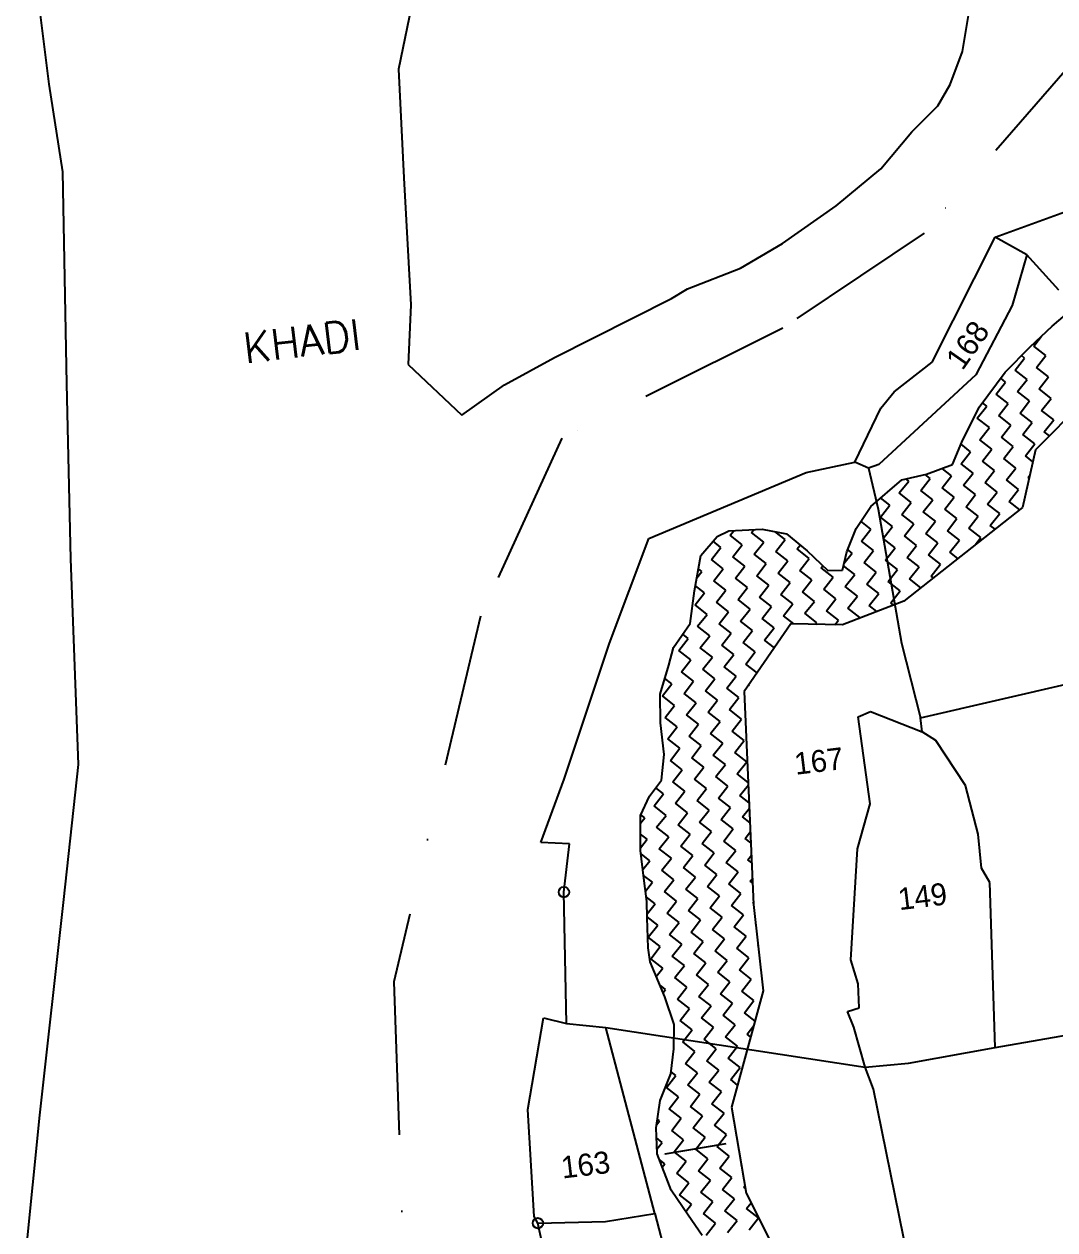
# Model space of a CAD drawing. Header units: metres. Extents: x 334876 to 338439, y 1782233 to 1785611.
# Drawn here: x 335338 to 336193, y 1783192 to 1784193 of the extents above; entities that cross this region are included whole.
import ezdxf
from ezdxf.enums import TextEntityAlignment as Align

# ---------------------------------------------------------------- set-up
doc = ezdxf.new("R2010")
doc.units = ezdxf.units.M
doc.header["$MEASUREMENT"] = 0
doc.linetypes.add('DASHDOT', pattern=[25.4, 12.7, -6.35, 0, -6.35])
for name, color, linetype in [('POLY_HATCH', 12, 'Continuous'), ('POLY_PARCEL', 6, 'Continuous'), ('POLY_WATER', 4, 'Continuous'), ('SYM_ARROW', 1, 'Continuous'), ('TEXT_MAPOUT', 7, 'Continuous'), ('TEXT_PARCEL', 7, 'Continuous'), ('V_BOUND_STREAM_LINE', 7, 'DASHDOT')]:
    doc.layers.add(name, color=color, linetype=linetype)
doc.styles.get("Standard").update_dxf_attribs({"font": 'simplex.shx'})
doc.styles.add('TEXT_MAP', font='', dxfattribs={"height": 0.35})
doc.styles.get('TEXT_MAP').set_extended_font_data('Kruti Dev 050')

msp = doc.modelspace()

# ---------------------------------------------------------------- linework, layer by layer
for centre in [(335785.6, 1783472.6), (335764, 1783198)]:
    msp.add_circle(centre, 4.32)
at = {"layer": 'POLY_HATCH'}
for p, q in [((336190.6, 1783942), (336227.5, 1783973.6)), ((336172.3, 1783924.8), (336190.6, 1783942)), ((336151.7, 1783904), (336172.3, 1783924.8)), ((336268.1, 1783931.9), (336176.8, 1783839.4)), ((336130.1, 1783875), (336151.7, 1783904)), ((336115.8, 1783845.9), (336130.1, 1783875)), ((336107.8, 1783827.3), (336115.8, 1783845.9)), ((336176.8, 1783839.4), (336166.1, 1783791.7)), ((336086.4, 1783819.3), (336107.8, 1783827.3)), ((336040.1, 1783792.6), (336065.9, 1783814.7)), ((336065.9, 1783814.7), (336086.4, 1783819.3)), ((336028.1, 1783774.2), (336040.1, 1783792.6)), ((336166.1, 1783791.7), (336067.6, 1783714)), ((335922.4, 1783772.2), (335950.1, 1783773.6)), ((335950.1, 1783773.6), (335970.2, 1783769.9)), ((336020.2, 1783754.9), (336028.1, 1783774.2)), ((335899.1, 1783751.8), (335912.8, 1783767.7)), ((335912.8, 1783767.7), (335922.4, 1783772.2)), ((335970.2, 1783769.9), (335987.5, 1783755.7)), ((335987.5, 1783755.7), (336004.4, 1783739.5)), ((336016.6, 1783739.6), (336020.2, 1783754.9)), ((335893.8, 1783722.4), (335899.1, 1783751.8)), ((336004.4, 1783739.5), (336016.6, 1783739.6)), ((335890.3, 1783695.5), (335893.8, 1783722.4)), ((336067.6, 1783714), (336016.7, 1783694.2)), ((335876.4, 1783675.6), (335890.3, 1783695.5)), ((335973.9, 1783695.1), (335935.2, 1783638.9)), ((336016.7, 1783694.2), (335973.9, 1783695.1)), ((335872.7, 1783660.9), (335876.4, 1783675.6)), ((335865.5, 1783636.9), (335872.7, 1783660.9)), ((335865.6, 1783613), (335865.5, 1783636.9)), ((335935.2, 1783638.9), (335942.9, 1783462.3)), ((335868.8, 1783586.9), (335865.6, 1783613)), ((335866.6, 1783565.6), (335868.8, 1783586.9)), ((335856.7, 1783552.2), (335866.6, 1783565.6)), ((335849.1, 1783536.1), (335856.7, 1783552.2)), ((335849.2, 1783507), (335849.1, 1783536.1)), ((335852, 1783484.3), (335849.2, 1783507)), ((335854.3, 1783464.9), (335852, 1783484.3)), ((335854.6, 1783451.4), (335854.3, 1783464.9)), ((335942.9, 1783462.3), (335950.9, 1783390.7)), ((335855.6, 1783426.4), (335854.6, 1783451.4)), ((335857, 1783414.7), (335855.6, 1783426.4)), ((335869.4, 1783385.7), (335857, 1783414.7)), ((335876.9, 1783362.9), (335869.4, 1783385.7)), ((335950.9, 1783390.7), (335924.7, 1783294.2)), ((335876.7, 1783342.5), (335876.9, 1783362.9)), ((335874.4, 1783321.9), (335876.7, 1783342.5)), ((335865.5, 1783299.8), (335874.4, 1783321.9)), ((335862.2, 1783277), (335865.5, 1783299.8)), ((335924.7, 1783294.2), (335936.7, 1783223)), ((335862.8, 1783255.4), (335862.2, 1783277)), ((335874.6, 1783225.3), (335862.8, 1783255.4)), ((335888.7, 1783204.6), (335874.6, 1783225.3)), ((335936.7, 1783223), (336005.5, 1783087.1)), ((335900.2, 1783187.7), (335888.7, 1783204.6))]:
    msp.add_line(p, q, dxfattribs=at)
at = {"layer": 'POLY_HATCH', "linetype": 'Continuous'}
for p, q in [((336175.4, 1783925.6), (336181.9, 1783933.9)), ((336185.4, 1783917.8), (336175.4, 1783925.6)), ((336159.8, 1783905.6), (336167.6, 1783915.6)), ((336167.6, 1783915.6), (336165.1, 1783917.6)), ((336177.6, 1783907.8), (336185.4, 1783917.8)), ((336169.8, 1783897.8), (336159.8, 1783905.6)), ((336187.6, 1783900), (336177.6, 1783907.8)), ((336144.1, 1783885.7), (336152, 1783895.6)), ((336152, 1783895.6), (336147.9, 1783898.9)), ((336161.9, 1783887.8), (336169.8, 1783897.8)), ((336179.7, 1783890), (336187.6, 1783900)), ((336154.1, 1783877.8), (336144.1, 1783885.7)), ((336171.9, 1783880), (336161.9, 1783887.8)), ((336189.7, 1783882.2), (336179.7, 1783890)), ((336128.5, 1783865.7), (336136.3, 1783875.7)), ((336136.3, 1783875.7), (336132.7, 1783878.5)), ((336146.3, 1783867.9), (336154.1, 1783877.8)), ((336164.1, 1783870), (336171.9, 1783880)), ((336181.9, 1783872.2), (336189.7, 1783882.2)), ((336138.5, 1783857.9), (336128.5, 1783865.7)), ((336156.3, 1783860), (336146.3, 1783867.9)), ((336174.1, 1783862.2), (336164.1, 1783870)), ((336191.9, 1783864.4), (336181.9, 1783872.2)), ((336184.1, 1783854.4), (336191.9, 1783864.4)), ((336120.7, 1783855.7), (336120.6, 1783855.8)), ((336120.6, 1783855.6), (336120.7, 1783855.7)), ((336130.7, 1783847.9), (336138.5, 1783857.9)), ((336148.5, 1783850.1), (336156.3, 1783860)), ((336166.3, 1783852.2), (336174.1, 1783862.2)), ((336188.3, 1783851), (336184.1, 1783854.4)), ((336122.8, 1783837.9), (336115, 1783844.1)), ((336140.6, 1783840.1), (336130.7, 1783847.9)), ((336158.4, 1783842.2), (336148.5, 1783850.1)), ((336176.2, 1783844.4), (336166.3, 1783852.2)), ((336168.4, 1783834.4), (336176.2, 1783844.4)), ((336115, 1783827.9), (336122.8, 1783837.9)), ((336132.8, 1783830.1), (336140.6, 1783840.1)), ((336150.6, 1783832.3), (336158.4, 1783842.2)), ((336174.6, 1783829.6), (336168.4, 1783834.4)), ((336107.2, 1783818), (336099.3, 1783824.1)), ((336125, 1783820.1), (336115, 1783827.9)), ((336142.8, 1783822.3), (336132.8, 1783830.1)), ((336160.6, 1783824.4), (336150.6, 1783832.3)), ((336152.8, 1783814.5), (336160.6, 1783824.4)), ((336063.8, 1783803.7), (336071.6, 1783813.6)), ((336071.6, 1783813.6), (336069.2, 1783815.5)), ((336081.6, 1783805.8), (336089.4, 1783815.8)), ((336089.4, 1783815.8), (336085.3, 1783819)), ((336099.4, 1783808), (336107.2, 1783818)), ((336117.2, 1783810.1), (336125, 1783820.1)), ((336135, 1783812.3), (336142.8, 1783822.3)), ((336162.8, 1783806.6), (336152.8, 1783814.5)), ((336170.6, 1783816.6), (336172.1, 1783818.6)), ((336171.5, 1783815.9), (336170.6, 1783816.6)), ((336073.7, 1783795.8), (336063.8, 1783803.7)), ((336091.5, 1783798), (336081.6, 1783805.8)), ((336109.3, 1783800.2), (336099.4, 1783808)), ((336127.1, 1783802.3), (336117.2, 1783810.1)), ((336145, 1783804.5), (336135, 1783812.3)), ((336137.1, 1783794.5), (336145, 1783804.5)), ((336154.9, 1783796.7), (336162.8, 1783806.6)), ((336048.1, 1783783.7), (336055.9, 1783793.7)), ((336055.9, 1783793.7), (336048.3, 1783799.7)), ((336065.9, 1783785.9), (336073.7, 1783795.8)), ((336083.7, 1783788), (336091.5, 1783798)), ((336101.5, 1783790.2), (336109.3, 1783800.2)), ((336119.3, 1783792.3), (336127.1, 1783802.3)), ((336147.1, 1783786.7), (336137.1, 1783794.5)), ((336163.7, 1783789.8), (336154.9, 1783796.7)), ((336058.1, 1783775.9), (336048.1, 1783783.7)), ((336075.9, 1783778), (336065.9, 1783785.9)), ((336093.7, 1783780.2), (336083.7, 1783788)), ((336111.5, 1783782.4), (336101.5, 1783790.2)), ((336129.3, 1783784.5), (336119.3, 1783792.3)), ((336121.5, 1783774.5), (336129.3, 1783784.5)), ((336139.3, 1783776.7), (336147.1, 1783786.7)), ((335941.3, 1783770.8), (335943.2, 1783773.2)), ((336040.3, 1783773.7), (336032, 1783780.2)), ((336032.5, 1783763.7), (336040.3, 1783773.7)), ((336050.3, 1783765.9), (336058.1, 1783775.9)), ((336068.1, 1783768.1), (336075.9, 1783778)), ((336085.9, 1783770.2), (336093.7, 1783780.2)), ((336103.7, 1783772.4), (336111.5, 1783782.4)), ((336131.5, 1783766.7), (336121.5, 1783774.5)), ((336143.2, 1783773.6), (336139.3, 1783776.7)), ((335915.7, 1783758.6), (335909.3, 1783763.6)), ((335923.5, 1783768.6), (335926.5, 1783772.4)), ((335933.5, 1783760.8), (335923.5, 1783768.6)), ((335951.3, 1783762.9), (335941.3, 1783770.8)), ((335969.1, 1783765.1), (335960.8, 1783771.6)), ((335961.3, 1783755.1), (335969.1, 1783765.1)), ((336042.5, 1783755.9), (336032.5, 1783763.7)), ((336060.3, 1783758.1), (336050.3, 1783765.9)), ((336078.1, 1783760.2), (336068.1, 1783768.1)), ((336095.9, 1783762.4), (336085.9, 1783770.2)), ((336113.7, 1783764.6), (336103.7, 1783772.4)), ((336105.8, 1783754.6), (336113.7, 1783764.6)), ((336126.7, 1783760.6), (336131.5, 1783766.7)), ((335907.9, 1783748.6), (335915.7, 1783758.6)), ((335925.7, 1783750.8), (335933.5, 1783760.8)), ((335943.5, 1783753), (335951.3, 1783762.9)), ((335971.2, 1783747.3), (335961.3, 1783755.1)), ((335979.1, 1783757.3), (335981.6, 1783760.5)), ((335989, 1783749.4), (335979.1, 1783757.3)), ((336017.9, 1783745.2), (336024.6, 1783753.8)), ((336024.6, 1783753.8), (336020.9, 1783756.7)), ((336034.6, 1783745.9), (336042.5, 1783755.9)), ((336052.4, 1783748.1), (336060.3, 1783758.1)), ((336070.2, 1783750.3), (336078.1, 1783760.2)), ((336088, 1783752.4), (336095.9, 1783762.4)), ((336112.5, 1783749.4), (336105.8, 1783754.6)), ((335917.8, 1783740.8), (335907.9, 1783748.6)), ((335935.6, 1783743), (335925.7, 1783750.8)), ((335953.4, 1783745.1), (335943.5, 1783753)), ((335945.6, 1783735.1), (335953.4, 1783745.1)), ((335963.4, 1783737.3), (335971.2, 1783747.3)), ((335981.2, 1783739.5), (335989, 1783749.4)), ((335999, 1783741.6), (336000.4, 1783743.4)), ((336026.8, 1783736), (336017.5, 1783743.3)), ((336044.6, 1783738.1), (336034.6, 1783745.9)), ((336062.4, 1783740.3), (336052.4, 1783748.1)), ((336080.2, 1783742.4), (336070.2, 1783750.3)), ((336098, 1783744.6), (336088, 1783752.4)), ((336090.2, 1783734.6), (336098, 1783744.6)), ((335895.7, 1783733.2), (335900, 1783738.7)), ((335900, 1783738.7), (335897.1, 1783740.9)), ((335910, 1783730.8), (335917.8, 1783740.8)), ((335927.8, 1783733), (335935.6, 1783743)), ((335955.6, 1783727.3), (335945.6, 1783735.1)), ((335973.4, 1783729.5), (335963.4, 1783737.3)), ((335991.2, 1783731.6), (335981.2, 1783739.5)), ((336009, 1783733.8), (335999, 1783741.6)), ((336001.2, 1783723.8), (336009, 1783733.8)), ((336019, 1783726), (336026.8, 1783736)), ((336036.8, 1783728.1), (336044.6, 1783738.1)), ((336054.6, 1783730.3), (336062.4, 1783740.3)), ((336072.4, 1783732.5), (336080.2, 1783742.4)), ((336092, 1783733.2), (336090.2, 1783734.6)), ((335902.2, 1783720.9), (335894.6, 1783726.8)), ((335920, 1783723), (335910, 1783730.8)), ((335937.8, 1783725.2), (335927.8, 1783733)), ((335930, 1783715.2), (335937.8, 1783725.2)), ((335947.8, 1783717.3), (335955.6, 1783727.3)), ((335965.6, 1783719.5), (335973.4, 1783729.5)), ((335983.4, 1783721.7), (335991.2, 1783731.6)), ((336011.2, 1783716), (336001.2, 1783723.8)), ((336029, 1783718.2), (336019, 1783726)), ((336046.8, 1783720.3), (336036.8, 1783728.1)), ((336064.6, 1783722.5), (336054.6, 1783730.3)), ((336081.7, 1783725.1), (336072.4, 1783732.5)), ((335894.4, 1783710.9), (335902.2, 1783720.9)), ((335912.2, 1783713), (335920, 1783723)), ((335940, 1783707.4), (335930, 1783715.2)), ((335957.8, 1783709.5), (335947.8, 1783717.3)), ((335975.6, 1783711.7), (335965.6, 1783719.5)), ((335993.4, 1783713.8), (335983.4, 1783721.7)), ((335985.5, 1783703.9), (335993.4, 1783713.8)), ((336003.3, 1783706), (336011.2, 1783716)), ((336021.1, 1783708.2), (336029, 1783718.2)), ((336038.9, 1783710.3), (336046.8, 1783720.3)), ((336056.7, 1783712.5), (336064.6, 1783722.5)), ((335904.3, 1783703), (335894.4, 1783710.9)), ((335922.1, 1783705.2), (335912.2, 1783713)), ((335914.3, 1783695.2), (335922.1, 1783705.2)), ((335932.1, 1783697.4), (335940, 1783707.4)), ((335949.9, 1783699.5), (335957.8, 1783709.5)), ((335967.7, 1783701.7), (335975.6, 1783711.7)), ((335995.5, 1783696), (335985.5, 1783703.9)), ((336013.3, 1783698.2), (336003.3, 1783706)), ((336031.1, 1783700.4), (336021.1, 1783708.2)), ((336045.3, 1783705.3), (336038.9, 1783710.3)), ((336059.1, 1783710.7), (336056.7, 1783712.5)), ((335896.5, 1783693.1), (335904.3, 1783703)), ((335924.3, 1783687.4), (335914.3, 1783695.2)), ((335942.1, 1783689.6), (335932.1, 1783697.4)), ((335959.9, 1783691.7), (335949.9, 1783699.5)), ((335976.2, 1783695.1), (335967.7, 1783701.7)), ((335994.5, 1783694.7), (335995.5, 1783696)), ((336010.3, 1783694.4), (336013.3, 1783698.2)), ((336030.5, 1783699.6), (336031.1, 1783700.4)), ((335880.9, 1783673.1), (335888.7, 1783683.1)), ((335888.7, 1783683.1), (335884.1, 1783686.7)), ((335906.5, 1783685.2), (335896.5, 1783693.1)), ((335898.7, 1783675.3), (335906.5, 1783685.2)), ((335916.5, 1783677.4), (335924.3, 1783687.4)), ((335934.3, 1783679.6), (335942.1, 1783689.6)), ((335952.1, 1783681.7), (335959.9, 1783691.7)), ((335890.9, 1783665.3), (335880.9, 1783673.1)), ((335908.7, 1783667.4), (335898.7, 1783675.3)), ((335926.5, 1783669.6), (335916.5, 1783677.4)), ((335944.3, 1783671.8), (335934.3, 1783679.6)), ((335960.3, 1783675.3), (335952.1, 1783681.7)), ((335883, 1783655.3), (335890.9, 1783665.3)), ((335900.8, 1783657.5), (335908.7, 1783667.4)), ((335918.6, 1783659.6), (335926.5, 1783669.6)), ((335936.4, 1783661.8), (335944.3, 1783671.8)), ((335893, 1783647.5), (335883, 1783655.3)), ((335910.8, 1783649.6), (335900.8, 1783657.5)), ((335928.6, 1783651.8), (335918.6, 1783659.6)), ((335945.9, 1783654.4), (335936.4, 1783661.8)), ((335867.4, 1783635.3), (335875.2, 1783645.3)), ((335875.2, 1783645.3), (335869.4, 1783649.9)), ((335885.2, 1783637.5), (335893, 1783647.5)), ((335903, 1783639.7), (335910.8, 1783649.6)), ((335920.8, 1783641.8), (335928.6, 1783651.8)), ((335938.6, 1783644), (335939.2, 1783644.8)), ((335938.7, 1783643.9), (335938.6, 1783644)), ((335877.4, 1783627.5), (335867.4, 1783635.3)), ((335895.2, 1783629.7), (335885.2, 1783637.5)), ((335913, 1783631.8), (335903, 1783639.7)), ((335930.8, 1783634), (335920.8, 1783641.8)), ((335923, 1783624), (335930.8, 1783634)), ((335869.6, 1783617.5), (335877.4, 1783627.5)), ((335887.4, 1783619.7), (335895.2, 1783629.7)), ((335905.2, 1783621.9), (335913, 1783631.8)), ((335932.9, 1783616.2), (335923, 1783624)), ((335879.5, 1783609.7), (335869.6, 1783617.5)), ((335897.3, 1783611.9), (335887.4, 1783619.7)), ((335915.1, 1783614), (335905.2, 1783621.9)), ((335907.3, 1783604.1), (335915.1, 1783614)), ((335925.1, 1783606.2), (335932.9, 1783616.2)), ((335871.7, 1783599.7), (335879.5, 1783609.7)), ((335889.5, 1783601.9), (335897.3, 1783611.9)), ((335917.3, 1783596.2), (335907.3, 1783604.1)), ((335935.1, 1783598.4), (335925.1, 1783606.2)), ((335881.7, 1783591.9), (335871.7, 1783599.7)), ((335899.5, 1783594.1), (335889.5, 1783601.9)), ((335891.7, 1783584.1), (335899.5, 1783594.1)), ((335909.5, 1783586.3), (335917.3, 1783596.2)), ((335927.3, 1783588.4), (335935.1, 1783598.4)), ((335873.9, 1783581.9), (335881.7, 1783591.9)), ((335901.7, 1783576.3), (335891.7, 1783584.1)), ((335919.5, 1783578.4), (335909.5, 1783586.3)), ((335937.3, 1783580.6), (335927.3, 1783588.4)), ((335883.8, 1783574.1), (335873.9, 1783581.9)), ((335876, 1783564.1), (335883.8, 1783574.1)), ((335893.8, 1783566.3), (335901.7, 1783576.3)), ((335911.6, 1783568.4), (335919.5, 1783578.4)), ((335929.4, 1783570.6), (335937.3, 1783580.6)), ((335886, 1783556.3), (335876, 1783564.1)), ((335903.8, 1783558.5), (335893.8, 1783566.3)), ((335921.6, 1783560.6), (335911.6, 1783568.4)), ((335938.5, 1783563.5), (335929.4, 1783570.6)), ((335860.4, 1783544.2), (335868.2, 1783554.2)), ((335868.2, 1783554.2), (335861.8, 1783559.1)), ((335878.2, 1783546.3), (335886, 1783556.3)), ((335896, 1783548.5), (335903.8, 1783558.5)), ((335913.8, 1783550.6), (335921.6, 1783560.6)), ((335931.6, 1783552.8), (335938.6, 1783561.7)), ((335870.4, 1783536.3), (335860.4, 1783544.2)), ((335888.2, 1783538.5), (335878.2, 1783546.3)), ((335906, 1783540.7), (335896, 1783548.5)), ((335923.8, 1783542.8), (335913.8, 1783550.6)), ((335939.2, 1783546.8), (335931.6, 1783552.8)), ((335849.1, 1783529.8), (335852.6, 1783534.2)), ((335852.6, 1783534.2), (335849.4, 1783536.7)), ((335862.5, 1783526.4), (335870.4, 1783536.3)), ((335880.3, 1783528.5), (335888.2, 1783538.5)), ((335898.1, 1783530.7), (335906, 1783540.7)), ((335915.9, 1783532.8), (335923.8, 1783542.8)), ((335933.8, 1783535), (335939.4, 1783542.2)), ((335940, 1783530.1), (335933.8, 1783535)), ((335872.5, 1783518.5), (335862.5, 1783526.4)), ((335890.3, 1783520.7), (335880.3, 1783528.5)), ((335908.1, 1783522.9), (335898.1, 1783530.7)), ((335925.9, 1783525), (335915.9, 1783532.8)), ((335918.1, 1783515), (335925.9, 1783525)), ((335854.7, 1783516.4), (335849.2, 1783520.7)), ((335849.2, 1783509.4), (335854.7, 1783516.4)), ((335864.7, 1783508.6), (335872.5, 1783518.5)), ((335882.5, 1783510.7), (335890.3, 1783520.7)), ((335900.3, 1783512.9), (335908.1, 1783522.9)), ((335928.1, 1783507.2), (335918.1, 1783515)), ((335935.9, 1783517.2), (335940.3, 1783522.8)), ((335940.7, 1783513.4), (335935.9, 1783517.2)), ((335856.9, 1783498.6), (335849.6, 1783504.3)), ((335874.7, 1783500.7), (335864.7, 1783508.6)), ((335892.5, 1783502.9), (335882.5, 1783510.7)), ((335910.3, 1783505.1), (335900.3, 1783512.9)), ((335902.5, 1783495.1), (335910.3, 1783505.1)), ((335920.3, 1783497.2), (335928.1, 1783507.2)), ((335938.1, 1783499.4), (335941.1, 1783503.3)), ((335851.1, 1783491.3), (335856.9, 1783498.6)), ((335866.9, 1783490.8), (335874.7, 1783500.7)), ((335884.7, 1783492.9), (335892.5, 1783502.9)), ((335912.4, 1783487.3), (335902.5, 1783495.1)), ((335930.2, 1783489.4), (335920.3, 1783497.2)), ((335941.4, 1783496.8), (335938.1, 1783499.4)), ((335859, 1783480.8), (335851.7, 1783486.5)), ((335876.8, 1783482.9), (335866.9, 1783490.8)), ((335894.6, 1783485.1), (335884.7, 1783492.9)), ((335886.8, 1783475.1), (335894.6, 1783485.1)), ((335904.6, 1783477.3), (335912.4, 1783487.3)), ((335922.4, 1783479.4), (335930.2, 1783489.4)), ((335940.2, 1783481.6), (335942, 1783483.8)), ((335853.3, 1783473.5), (335859, 1783480.8)), ((335869, 1783473), (335876.8, 1783482.9)), ((335896.8, 1783467.3), (335886.8, 1783475.1)), ((335914.6, 1783469.5), (335904.6, 1783477.3)), ((335932.4, 1783471.6), (335922.4, 1783479.4)), ((335942.2, 1783480.1), (335940.2, 1783481.6)), ((335861.2, 1783463), (335853.9, 1783468.7)), ((335879, 1783465.1), (335869, 1783473)), ((335871.2, 1783455.2), (335879, 1783465.1)), ((335889, 1783457.3), (335896.8, 1783467.3)), ((335906.8, 1783459.5), (335914.6, 1783469.5)), ((335924.6, 1783461.6), (335932.4, 1783471.6)), ((335942.4, 1783463.8), (335942.8, 1783464.4)), ((335942.9, 1783463.4), (335942.4, 1783463.8)), ((335854.6, 1783454.5), (335861.2, 1783463)), ((335881.2, 1783447.3), (335871.2, 1783455.2)), ((335899, 1783449.5), (335889, 1783457.3)), ((335916.8, 1783451.7), (335906.8, 1783459.5)), ((335934.6, 1783453.8), (335924.6, 1783461.6)), ((335926.7, 1783443.8), (335934.6, 1783453.8)), ((335863.4, 1783445.2), (335854.6, 1783452)), ((335855.5, 1783435.2), (335863.4, 1783445.2)), ((335873.3, 1783437.4), (335881.2, 1783447.3)), ((335891.1, 1783439.5), (335899, 1783449.5)), ((335908.9, 1783441.7), (335916.8, 1783451.7)), ((335936.7, 1783436), (335926.7, 1783443.8)), ((335944.5, 1783446), (335944.7, 1783446.2)), ((335944.8, 1783445.8), (335944.5, 1783446)), ((335865.5, 1783427.4), (335855.5, 1783435.2)), ((335883.3, 1783429.5), (335873.3, 1783437.4)), ((335901.1, 1783431.7), (335891.1, 1783439.5)), ((335918.9, 1783433.8), (335908.9, 1783441.7)), ((335911.1, 1783423.9), (335918.9, 1783433.8)), ((335928.9, 1783426), (335936.7, 1783436)), ((335857.7, 1783417.4), (335865.5, 1783427.4)), ((335875.5, 1783419.6), (335883.3, 1783429.5)), ((335893.3, 1783421.7), (335901.1, 1783431.7)), ((335921.1, 1783416), (335911.1, 1783423.9)), ((335938.9, 1783418.2), (335928.9, 1783426)), ((335946.7, 1783428.2), (335946.7, 1783428.2)), ((335946.8, 1783428.1), (335946.7, 1783428.2)), ((335867.7, 1783409.6), (335857.7, 1783417.4)), ((335885.5, 1783411.7), (335875.5, 1783419.6)), ((335903.3, 1783413.9), (335893.3, 1783421.7)), ((335895.5, 1783403.9), (335903.3, 1783413.9)), ((335913.3, 1783406.1), (335921.1, 1783416)), ((335931.1, 1783408.2), (335938.9, 1783418.2)), ((335862.2, 1783402.6), (335867.7, 1783409.6)), ((335877.6, 1783401.7), (335885.5, 1783411.7)), ((335905.4, 1783396.1), (335895.5, 1783403.9)), ((335923.2, 1783398.2), (335913.3, 1783406.1)), ((335941, 1783400.4), (335931.1, 1783408.2)), ((335869.8, 1783391.8), (335865.3, 1783395.3)), ((335887.6, 1783393.9), (335877.6, 1783401.7)), ((335879.8, 1783383.9), (335887.6, 1783393.9)), ((335897.6, 1783386.1), (335905.4, 1783396.1)), ((335915.4, 1783388.3), (335923.2, 1783398.2)), ((335933.2, 1783390.4), (335941, 1783400.4)), ((335867.9, 1783389.3), (335869.8, 1783391.8)), ((335889.8, 1783376.1), (335879.8, 1783383.9)), ((335907.6, 1783378.3), (335897.6, 1783386.1)), ((335925.4, 1783380.4), (335915.4, 1783388.3)), ((335943.2, 1783382.6), (335933.2, 1783390.4)), ((335882, 1783366.1), (335889.8, 1783376.1)), ((335899.8, 1783368.3), (335907.6, 1783378.3)), ((335917.6, 1783370.5), (335925.4, 1783380.4)), ((335935.4, 1783372.6), (335943.2, 1783382.6)), ((335891.9, 1783358.3), (335882, 1783366.1)), ((335909.7, 1783360.5), (335899.8, 1783368.3)), ((335927.6, 1783362.6), (335917.6, 1783370.5)), ((335944.2, 1783365.7), (335935.4, 1783372.6)), ((335884.1, 1783348.3), (335891.9, 1783358.3)), ((335901.9, 1783350.5), (335909.7, 1783360.5)), ((335919.7, 1783352.7), (335927.6, 1783362.6)), ((335937.5, 1783354.8), (335943.1, 1783362)), ((335940.6, 1783352.4), (335937.5, 1783354.8)), ((335894.1, 1783340.5), (335884.1, 1783348.3)), ((335911.9, 1783342.7), (335901.9, 1783350.5)), ((335929.7, 1783344.8), (335919.7, 1783352.7)), ((335921.9, 1783334.9), (335929.7, 1783344.8)), ((335876.2, 1783338.2), (335876.3, 1783338.4)), ((335876.3, 1783338.4), (335876.2, 1783338.4)), ((335886.3, 1783330.5), (335894.1, 1783340.5)), ((335904.1, 1783332.7), (335911.9, 1783342.7)), ((335931.9, 1783327), (335921.9, 1783334.9)), ((335878.5, 1783320.6), (335874.6, 1783323.6)), ((335896.3, 1783322.7), (335886.3, 1783330.5)), ((335914.1, 1783324.9), (335904.1, 1783332.7)), ((335906.2, 1783314.9), (335914.1, 1783324.9)), ((335924, 1783317.1), (335931.9, 1783327)), ((335870.6, 1783310.6), (335878.5, 1783320.6)), ((335888.4, 1783312.7), (335896.3, 1783322.7)), ((335916.2, 1783307.1), (335906.2, 1783314.9)), ((335929.7, 1783312.6), (335924, 1783317.1)), ((335880.6, 1783302.8), (335870.6, 1783310.6)), ((335898.4, 1783304.9), (335888.4, 1783312.7)), ((335890.6, 1783294.9), (335898.4, 1783304.9)), ((335908.4, 1783297.1), (335916.2, 1783307.1)), ((335872.8, 1783292.8), (335880.6, 1783302.8)), ((335900.6, 1783287.1), (335890.6, 1783294.9)), ((335918.4, 1783289.3), (335908.4, 1783297.1)), ((335865, 1783282.8), (335863.2, 1783284.2)), ((335882.8, 1783285), (335872.8, 1783292.8)), ((335875, 1783275), (335882.8, 1783285)), ((335892.8, 1783277.1), (335900.6, 1783287.1)), ((335910.6, 1783279.3), (335918.4, 1783289.3)), ((335862.6, 1783279.8), (335865, 1783282.8)), ((335884.9, 1783267.1), (335875, 1783275)), ((335902.7, 1783269.3), (335892.8, 1783277.1)), ((335920.5, 1783271.5), (335910.6, 1783279.3)), ((335867.1, 1783265), (335862.4, 1783268.7)), ((335862.7, 1783259.3), (335867.1, 1783265)), ((335877.1, 1783257.2), (335884.9, 1783267.1)), ((335894.9, 1783259.3), (335902.7, 1783269.3)), ((335912.7, 1783261.5), (335920.5, 1783271.5)), ((335887.1, 1783249.3), (335877.1, 1783257.2)), ((335904.9, 1783251.5), (335894.9, 1783259.3)), ((335922.7, 1783253.7), (335912.7, 1783261.5)), ((335914.9, 1783243.7), (335922.7, 1783253.7)), ((335869.3, 1783247.2), (335864.5, 1783250.9)), ((335867.1, 1783244.4), (335869.3, 1783247.2)), ((335879.3, 1783239.4), (335887.1, 1783249.3)), ((335897.1, 1783241.5), (335904.9, 1783251.5)), ((335924.9, 1783235.9), (335914.9, 1783243.7)), ((335932.7, 1783245.8), (335932.8, 1783246)), ((335932.9, 1783245.7), (335932.7, 1783245.8)), ((335889.3, 1783231.5), (335879.3, 1783239.4)), ((335907.1, 1783233.7), (335897.1, 1783241.5)), ((335899.2, 1783223.7), (335907.1, 1783233.7)), ((335917, 1783225.9), (335924.9, 1783235.9)), ((335881.4, 1783221.6), (335889.3, 1783231.5)), ((335909.2, 1783215.9), (335899.2, 1783223.7)), ((335927, 1783218.1), (335917, 1783225.9)), ((335934.8, 1783228), (335935.7, 1783229.1)), ((335936, 1783227.1), (335934.8, 1783228)), ((335891.4, 1783213.7), (335881.4, 1783221.6)), ((335886.6, 1783207.6), (335891.4, 1783213.7)), ((335901.4, 1783205.9), (335909.2, 1783215.9)), ((335919.2, 1783208.1), (335927, 1783218.1)), ((335937, 1783210.2), (335940.8, 1783215)), ((335911.4, 1783198.1), (335901.4, 1783205.9)), ((335929.2, 1783200.3), (335919.2, 1783208.1)), ((335947, 1783202.4), (335937, 1783210.2)), ((335903.5, 1783188.1), (335911.4, 1783198.1)), ((335921.4, 1783190.3), (335929.2, 1783200.3)), ((335939.2, 1783192.4), (335947, 1783202.4))]:
    msp.add_line(p, q, dxfattribs=at)
at = {"layer": 'POLY_PARCEL'}
for p, q in [((336169.6, 1784001.2), (336143.2, 1784015.9)), ((336169.6, 1784001.2), (336157.5, 1783959.3)), ((336196.1, 1783971.8), (336169.6, 1784001.2)), ((336157.5, 1783959.3), (336127.2, 1783901.8)), ((336127.2, 1783901.8), (336046.9, 1783827.4)), ((336038.2, 1783824.3), (336026.9, 1783829.3)), ((336046.9, 1783827.4), (336038.2, 1783824.3)), ((336038.2, 1783824.3), (336046.4, 1783790.2)), ((336046.4, 1783790.2), (336065.7, 1783679.2)), ((336065.7, 1783679.2), (336081.3, 1783617.1)), ((336081.3, 1783617.1), (336209.3, 1783646.7)), ((336029.6, 1783618.1), (336039.9, 1783622.3)), ((336039.5, 1783545.9), (336029.6, 1783618.1)), ((336039.9, 1783622.3), (336082.7, 1783605.7)), ((336082.7, 1783605.7), (336081.3, 1783617.1)), ((336094, 1783598.5), (336082.7, 1783605.7)), ((336118.7, 1783561.1), (336094, 1783598.5)), ((336129.1, 1783520.8), (336118.7, 1783561.1)), ((336029.1, 1783508.6), (336039.5, 1783545.9)), ((336131.9, 1783492.4), (336129.1, 1783520.8)), ((336023.6, 1783416.4), (336029.1, 1783508.6)), ((336138.9, 1783480.7), (336131.9, 1783492.4)), ((336143.3, 1783343.7), (336138.9, 1783480.7)), ((336029.6, 1783396.5), (336023.6, 1783416.4)), ((336030.5, 1783376.5), (336029.6, 1783396.5)), ((336020.8, 1783373.7), (336030.5, 1783376.5)), ((336026.2, 1783360.6), (336020.8, 1783373.7)), ((335787.8, 1783363.7), (335820.3, 1783360.3)), ((336143.3, 1783343.7), (336278.7, 1783367.5)), ((335861, 1783205.9), (335820.3, 1783360.3)), ((335820.3, 1783360.3), (336035.5, 1783327.3)), ((336035.5, 1783327.3), (336026.2, 1783360.6)), ((336071.4, 1783330.7), (336143.3, 1783343.7)), ((336035.5, 1783327.3), (336071.4, 1783330.7)), ((336042.3, 1783309.1), (336035.5, 1783327.3)), ((336077.7, 1783136.1), (336042.3, 1783309.1)), ((335820, 1783199.4), (335861, 1783205.9)), ((335861, 1783205.9), (335890.9, 1783091.3)), ((335764, 1783198), (335820, 1783199.4))]:
    msp.add_line(p, q, dxfattribs=at)
at = {"layer": 'POLY_WATER'}
for p, q in [((335358.5, 1784142.8), (335337.8, 1784308.4)), ((335665.3, 1784238.7), (335648.4, 1784155.3)), ((336116.1, 1784169.8), (336121.4, 1784201.5)), ((336106, 1784142.4), (336116.1, 1784169.8)), ((335648.4, 1784155.3), (335652.9, 1784065.1)), ((335369.9, 1784070.1), (335358.5, 1784142.8)), ((336095.9, 1784124.9), (336106, 1784142.4)), ((336074.2, 1784103.3), (336095.9, 1784124.9)), ((336048.4, 1784072.7), (336074.2, 1784103.3)), ((335373.1, 1783894.1), (335369.9, 1784070.1)), ((335652.9, 1784065.1), (335658.7, 1783959.8)), ((336011.4, 1784041.8), (336048.4, 1784072.7)), ((336143.2, 1784015.9), (336232.3, 1784048.4)), ((335967, 1784010.6), (336011.4, 1784041.8)), ((336091.1, 1783912.3), (336143.2, 1784015.9)), ((335932.1, 1783990.3), (335967, 1784010.6)), ((335888.1, 1783973.1), (335932.1, 1783990.3)), ((335777.7, 1783916.2), (335874.7, 1783964.9)), ((335874.7, 1783964.9), (335888.1, 1783973.1)), ((335658.7, 1783959.8), (335656.4, 1783910.4)), ((335736.3, 1783893.4), (335777.7, 1783916.2)), ((335656.4, 1783910.4), (335701, 1783868.2)), ((336059.6, 1783887.6), (336091.1, 1783912.3)), ((335376.4, 1783749), (335373.1, 1783894.1)), ((335701, 1783868.2), (335736.3, 1783893.4)), ((336048.6, 1783874), (336059.6, 1783887.6)), ((336026.9, 1783829.3), (336048.6, 1783874)), ((335986.6, 1783820.6), (336026.9, 1783829.3)), ((335856, 1783766), (335986.6, 1783820.6)), ((335823.5, 1783679), (335856, 1783766)), ((335382.9, 1783578.6), (335376.4, 1783749)), ((335785.9, 1783566.2), (335823.5, 1783679)), ((335370.6, 1783466.4), (335382.9, 1783578.6)), ((335766.4, 1783513.9), (335785.9, 1783566.2)), ((335790.1, 1783512.7), (335766.4, 1783513.9)), ((335785.6, 1783472.6), (335790.1, 1783512.7)), ((335350.9, 1783287.5), (335370.6, 1783466.4)), ((335787.8, 1783363.7), (335785.6, 1783472.6)), ((335755.5, 1783292.2), (335768.5, 1783368.4)), ((335768.5, 1783368.4), (335787.8, 1783363.7)), ((335339.1, 1783172), (335350.9, 1783287.5)), ((335760.8, 1783203.4), (335755.5, 1783292.2)), ((335764, 1783198), (335760.8, 1783203.4)), ((335776.2, 1783142.5), (335764, 1783198))]:
    msp.add_line(p, q, dxfattribs=at)
at = {"layer": 'SYM_ARROW'}
msp.add_lwpolyline([(335869.5, 1783255.4), (335920.3, 1783264.2)], dxfattribs=at)
msp.add_solid([(335869.6, 1783255.1), (335867.8, 1783255.1), (335869.5, 1783255.7)], dxfattribs=at)
at = {"layer": 'V_BOUND_STREAM_LINE', "ltscale": 10}
for p, q in [((336227.2, 1784183.7), (336084.3, 1784019.2)), ((336084.3, 1784019.2), (335967.2, 1783940.4)), ((335967.2, 1783940.4), (335783.8, 1783849.1)), ((335783.8, 1783849.1), (335716.4, 1783701.5)), ((335716.4, 1783701.5), (335644.5, 1783398.3)), ((335644.5, 1783398.3), (335662.2, 1782890.4))]:
    msp.add_line(p, q, dxfattribs=at)

# ---------------------------------------------------------------- texts
at = {"layer": 'TEXT_MAPOUT'}
msp.add_text('KHADI', height=25.36, rotation=6.9124, dxfattribs=at).set_placement((335521.3, 1783911.1))
at = {"layer": 'TEXT_PARCEL', "style": 'TEXT_MAP'}
for s, rotation, p in [('168', 55.065, (336120.4, 1783926.5)), ('167', 6.9124, (335997, 1783581.4)), ('149', 6.9124, (336083, 1783469.1)), ('163', 6.9124, (335803.5, 1783246.5))]:
    msp.add_text(s, height=18.26, rotation=rotation, dxfattribs=at).set_placement(p, align=Align.MIDDLE)

doc.saveas('drawing.dxf')
